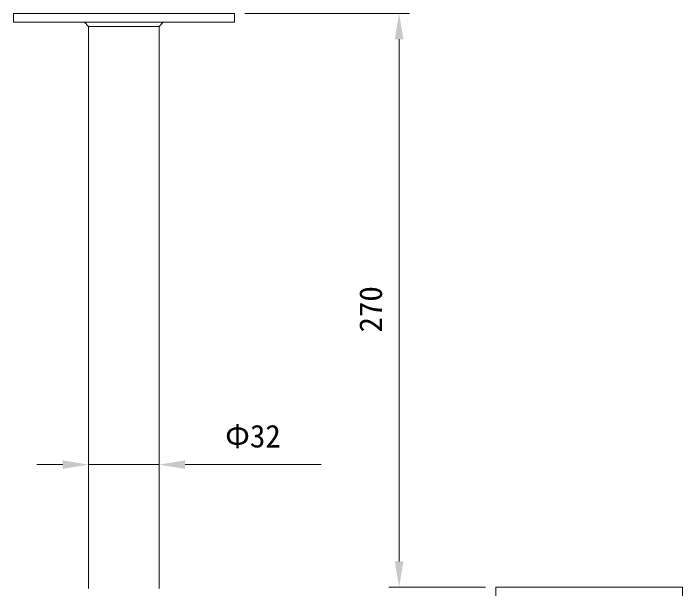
# Model space of a CAD drawing. Units: millimetres on the paper. Extents: x -142 to 142, y -95 to 95.
# Drawn here: x -85 to -20.2, y -30.5 to 25.2 of the extents above; entities that cross this region are included whole.
import ezdxf
from ezdxf.enums import TextEntityAlignment as Align

# ---------------------------------------------------------------- set-up
doc = ezdxf.new("R2010")
doc.units = ezdxf.units.MM
doc.layers.add('0-0_0', color=7, linetype='Continuous')
doc.layers.add('0-3_AM_5', color=3, linetype='Continuous', lineweight=18)
doc.layers.add('0-5_外形図', color=7, linetype='Continuous', lineweight=18)
doc.styles.add('ＭＳ ゴシック', font='')
doc.styles.get('ＭＳ ゴシック').set_extended_font_data('MS Gothic')

# ---------------------------------------------------------------- blocks, each defined once
blk = doc.blocks.new('U37')
at = {"layer": '0-3_AM_5', "color": 7, "style": 'ＭＳ ゴシック'}
blk.add_text('270', height=2.199, rotation=90, dxfattribs=at).set_placement((173.541, 129.206), align=Align.BOTTOM_LEFT)
blk = doc.blocks.new('U39')
at = {"layer": '0-3_AM_5', "color": 7, "style": 'ＭＳ ゴシック'}
blk.add_text('Φ32', height=2.199, dxfattribs=at).set_placement((157.682, 117.414), align=Align.BOTTOM_LEFT)

msp = doc.modelspace()

# ---------------------------------------------------------------- linework, layer by layer
at = {"layer": '0-3_AM_5'}
for p, q in [((-62.604, 25.173), (-46.649, 25.173)), ((-47.649, 22.673), (-47.649, -27.884)), ((-77.741, -29.51), (-77.741, -17.51)), ((-70.886, -29.51), (-70.886, -17.51)), ((-80.241, -18.51), (-82.741, -18.51)), ((-77.741, -18.51), (-70.886, -18.51)), ((-68.386, -18.51), (-55.2, -18.51)), ((-39.294, -30.384), (-48.649, -30.384))]:
    msp.add_line(p, q, dxfattribs=at)
at = {"layer": '0-3_AM_5', "color": 7}
for points in [[(-48.066, 22.673), (-47.232, 22.673), (-47.649, 25.173)], [(-80.241, -18.094), (-80.241, -18.927), (-77.741, -18.51)], [(-68.386, -18.094), (-68.386, -18.927), (-70.886, -18.51)], [(-48.066, -27.884), (-47.232, -27.884), (-47.649, -30.384)]]:
    msp.add_solid(points, dxfattribs=at)
at = {"layer": '0-5_外形図'}
for p, q in [((-78.125, 24.321), (-77.741, 23.898)), ((-70.502, 24.321), (-70.886, 23.898)), ((-77.741, 23.898), (-77.741, -30.51)), ((-77.741, 23.898), (-70.886, 23.898)), ((-70.886, 23.898), (-70.886, -30.51))]:
    msp.add_line(p, q, dxfattribs=at)
msp.add_lwpolyline([(-85.023, 25.173), (-63.604, 25.173), (-63.604, 24.317), (-85.023, 24.317)], close=True, dxfattribs=at)
msp.add_lwpolyline([(-20.181, -31.349), (-20.181, -30.384), (-38.294, -30.384), (-38.294, -31.349)], dxfattribs=at)

# ---------------------------------------------------------------- block references
at = {"layer": '0-0_0'}
for name in ['U37', 'U39']:
    msp.add_blockref(name, (-222.19, -134.925), dxfattribs=at)

doc.saveas('drawing.dxf')
